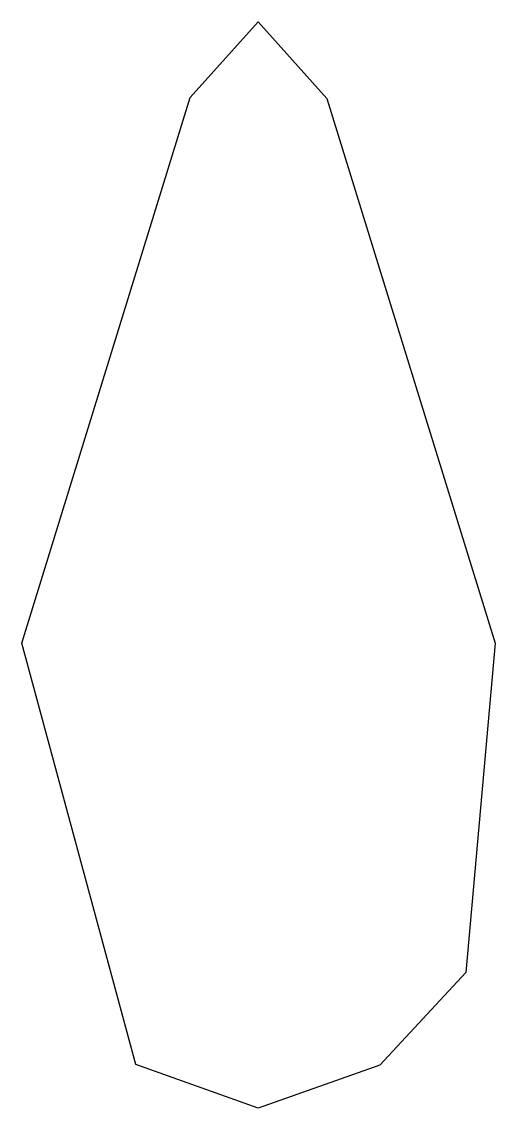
# Model space of a CAD drawing. Extents: x -1.04 to 1.14, y -2.5 to 2.5.
import ezdxf

# ---------------------------------------------------------------- set-up
doc = ezdxf.new("R2010")
doc.units = 0
doc.layers.add('MODELSKETCH_VISIBLE', color=7, linetype='CONTINUOUS')

msp = doc.modelspace()

# ---------------------------------------------------------------- linework, layer by layer
at = {"layer": 'MODELSKETCH_VISIBLE'}
for p, q in [((-0.2605, 2.1514), (0.0521, 2.5)), ((0.0521, 2.5), (0.3683, 2.1467)), ((-1.0352, -0.3603), (-0.2605, 2.1514)), ((0.3683, 2.1467), (1.1439, -0.3603)), ((-0.5095, -2.2984), (-1.0352, -0.3603)), ((1.1439, -0.3603), (1.0092, -1.8751)), ((1.0092, -1.8751), (0.6131, -2.3017)), ((0.0521, -2.5), (-0.5095, -2.2984)), ((0.6131, -2.3017), (0.0521, -2.5))]:
    msp.add_line(p, q, dxfattribs=at)

doc.saveas('drawing.dxf')
